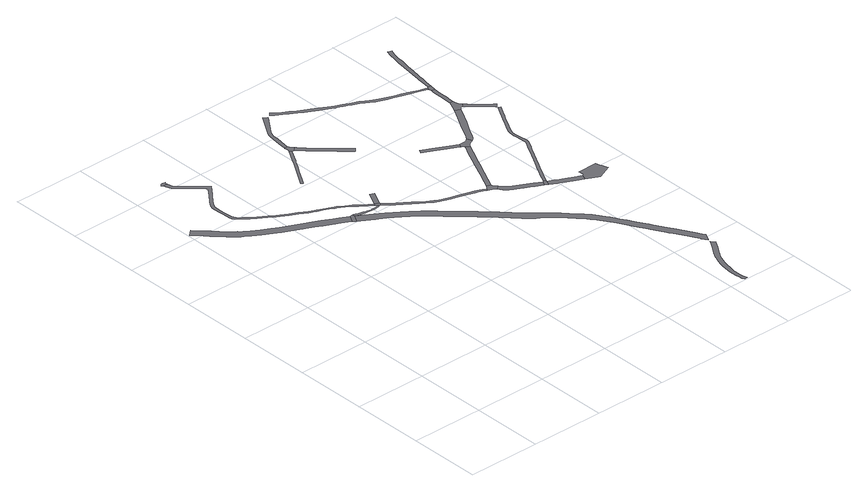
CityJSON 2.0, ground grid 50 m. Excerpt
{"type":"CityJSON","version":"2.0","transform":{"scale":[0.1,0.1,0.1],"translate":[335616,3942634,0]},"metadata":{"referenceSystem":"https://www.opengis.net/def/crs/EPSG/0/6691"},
"CityObjects":{
"road1":{"type":"Road","attributes":{"RoadStructureAttribute.sectionType":"1"},"geometry":[{"type":"MultiSurface","lod":"1","boundaries":[[[0,1,2,3,4,5,6,7,8,9,10,11,12,13,14,15,16,17,18,19,20,21,22,23,24,25,26,27,28,29,30,31,32,33,34,35,36,37,38,39,40,41,42,43,44,45]]]}]},
"road2":{"type":"Road","geometry":[{"type":"MultiSurface","lod":"1","boundaries":[[[46,47,48,49,50,51,52,53]]]}]},
"road3":{"type":"Road","attributes":{"RoadStructureAttribute.sectionType":"1"},"geometry":[{"type":"MultiSurface","lod":"1","boundaries":[[[54,55,56,57,58,59,60,61,62,63,64,65,66,67,68,69,70,71,72,73,74,75,76,77,78,79,80,81,82,83,84,85,86,87,88,89,48,47,90,91,92,93,94,95,96,97,98,99,100,101,102,103,104,105,106,107,108,109,110,111,112,113,114,115,116,117,118,119,120,121,122,123,124,125,126,127,128,129,130]]]}]},
"road4":{"type":"Road","geometry":[{"type":"MultiSurface","lod":"1","boundaries":[[[131,0,45,132,133,134]]]}]},
"road5":{"type":"Road","attributes":{"RoadStructureAttribute.sectionType":"1"},"geometry":[{"type":"MultiSurface","lod":"1","boundaries":[[[135,136,137,138,139,140,141,142,143,144,145,146,147,148,149,150,151,152,153,154,155,131,134]]]}]},
"road6":{"type":"Road","geometry":[{"type":"MultiSurface","lod":"1","boundaries":[[[129,145,144,156,157,158,130]]]}]},
"road7":{"type":"Road","geometry":[{"type":"MultiSurface","lod":"1","boundaries":[[[158,159,160,130]]]}]},
"road8":{"type":"Road","attributes":{"RoadStructureAttribute.sectionType":"1"},"geometry":[{"type":"MultiSurface","lod":"1","boundaries":[[[161,162,163,164,165,166,167,168,169,170,171,172,173,174,175,176]]]}]},
"road9":{"type":"Road","attributes":{"RoadStructureAttribute.sectionType":"1"},"geometry":[{"type":"MultiSurface","lod":"1","boundaries":[[[156,177,178,179,180,181,182,183,184,185,186,187,188,189,190,191,192,193,194,195,196,197,198,199,200,201,202,203,204,205,206,207,208,209,210,211,157]]]}]},
"road10":{"type":"Road","attributes":{"RoadStructureAttribute.sectionType":"1"},"geometry":[{"type":"MultiSurface","lod":"1","boundaries":[[[133,212,213,214,215,216,217,218,219,220,221,222,223,224,225,226,227,228,229,230,231,232,233,234,235,236,237,238,239,240,241,242,243,244,245,246,247,248,249,250,251,252,253,254,255,256,257,258,259,260,261,262,263,264,265,266,267,268,269,270,271,272,273,274,275,276,277,278,279,280,281,282,283,284,285,286,287,288,289,290,291,292,293,294,295,296,297,298,299,300,301,302,303,304,305,306,307,308,134]]]}]},
"road11":{"type":"Road","geometry":[{"type":"MultiSurface","lod":"1","boundaries":[[[309,310,311,312,313,314,315,176,175,316,317]]]}]},
"road12":{"type":"Road","attributes":{"RoadStructureAttribute.sectionType":"1"},"geometry":[{"type":"MultiSurface","lod":"1","boundaries":[[[316,318,319,320,321,322,323,324,325,326,327,328,329,330,331,332,333,334,317]]]}]},
"road13":{"type":"Road","attributes":{"RoadStructureAttribute.sectionType":"1"},"geometry":[{"type":"MultiSurface","lod":"1","boundaries":[[[335,336,337,338,339,340,341,342,312,311,343,344,345,346,347,348,349,350,351]]]}]},
"road14":{"type":"Road","geometry":[{"type":"MultiSurface","lod":"1","boundaries":[[[352,353,354,355,356,357,194,193,358,359,360]]]}]},
"road15":{"type":"Road","attributes":{"RoadStructureAttribute.sectionType":"1"},"geometry":[{"type":"MultiSurface","lod":"1","boundaries":[[[361,362,363,364,365,366,367,368,369,370,371,372,373,374,375,376,377,378,379,380,381,382,383,384,385,386,387,388,389,390,391,392,393,394,395,396,397,398]]]}]},
"road16":{"type":"Road","attributes":{"RoadStructureAttribute.sectionType":"1"},"geometry":[{"type":"MultiSurface","lod":"1","boundaries":[[[359,399,400,401,402,403,404,405,406,407,408,409,410,411,412,360]]]}]},
"road17":{"type":"Road","attributes":{"RoadStructureAttribute.sectionType":"1"},"geometry":[{"type":"MultiSurface","lod":"1","boundaries":[[[413,414,415,416,417,418,419,420,421,355,354,422,423,424,425,426,427,428,429,430]]]}]},
"road18":{"type":"Road","attributes":{"RoadStructureAttribute.sectionType":"1"},"geometry":[{"type":"MultiSurface","lod":"1","boundaries":[[[431,432,433,434,435,436,437,438,439]]]}]},
"road19":{"type":"Road","geometry":[{"type":"MultiSurface","lod":"1","boundaries":[[[440,407,406,441,442,443]]]}]},
"road20":{"type":"Road","attributes":{"RoadStructureAttribute.sectionType":"1"},"geometry":[{"type":"MultiSurface","lod":"1","boundaries":[[[444,445,446,447,448,449,450,451,452,453,454,442,441]]]}]},
"road21":{"type":"Road","geometry":[{"type":"MultiSurface","lod":"1","boundaries":[[[455,456,457,458,431,439,459,460,413,430,461,462,463,464,465]]]}]},
"road22":{"type":"Road","attributes":{"RoadStructureAttribute.sectionType":"1"},"geometry":[{"type":"MultiSurface","lod":"1","boundaries":[[[466,467,468,469,470,471,472,473,474,475,476,477,478,479,480,481,482,483,484,485,486,487,488,489,490,491,492,493,494,495,496,497,498,499,500,501,502,503,504,505,506,507,508,509,510,511,512,513,514,515,516]]]}]},
"road23":{"type":"Road","geometry":[{"type":"MultiSurface","lod":"1","boundaries":[[[517,518,519,520,449,448,521,522,523,524,525,526,527,528,529]]]}]},
"road24":{"type":"Road","attributes":{"RoadStructureAttribute.sectionType":"1"},"geometry":[{"type":"MultiSurface","lod":"1","boundaries":[[[530,531,532,533,534,535,536,537,538,539,540,541,542,543,544,545,546,547,548,549,550,551,552,553,554,555,556,557,558,559,560,561,562,563,564,565,566,567,568,569,570,571,572,573,440,443]]]}]},
"road25":{"type":"Road","attributes":{"RoadStructureAttribute.sectionType":"1"},"geometry":[{"type":"MultiSurface","lod":"1","boundaries":[[[574,575,576,577,578,579,580,581,582,583,584,585,586,455,465]]]}]},
"road26":{"type":"Road","geometry":[{"type":"MultiSurface","lod":"1","boundaries":[[[587,588,582,581,589,590,591,592,593,594,595]]]}]},
"road27":{"type":"Road","attributes":{"RoadStructureAttribute.sectionType":"1"},"geometry":[{"type":"MultiSurface","lod":"1","boundaries":[[[594,596,597,598,599,600,601,602,603,604,605,595]]]}]},
"road28":{"type":"Road","attributes":{"RoadStructureAttribute.sectionType":"1"},"geometry":[{"type":"MultiSurface","lod":"1","boundaries":[[[606,607,608,591,590,609,610,611,612,613]]]}]},
"road29":{"type":"Road","geometry":[{"type":"MultiSurface","lod":"1","boundaries":[[[516,515,614,601,600,615,616]]]}]},
"road30":{"type":"Road","attributes":{"RoadStructureAttribute.sectionType":"1"},"geometry":[{"type":"MultiSurface","lod":"1","boundaries":[[[615,617,618,619,620,621,622,623,624,625,626,627,628,629,630,631,632,633,634,635,636,616]]]}]}
},
"vertices":[
[847,2072,0],[790,2103,0],[740,2130,0],[736,2132,0],[690,2154,0],[643,2178,0],[593,2200,0],[579,2207,0],[509,2239,0],[462,2263,0],[415,2287,0],[358,2318,0],[308,2350,0],[272,2373,0],[253,2386,0],[246,2393,0],[226,2410,0],[198,2435,0],[166,2469,0],[163,2473,0],[134,2503,0],[106,2533,0],[50,2591,0],[9,2551,0],[65,2494,0],[92,2464,0],[122,2433,0],[158,2395,0],[188,2367,0],[218,2341,0],[225,2337,0],[240,2326,0],[277,2302,0],[329,2269,0],[389,2237,0],[435,2213,0],[485,2188,0],[517,2173,0],[554,2156,0],[568,2149,0],[618,2126,0],[664,2103,0],[714,2079,0],[735,2068,0],[762,2053,0],[820,2022,0],
[245,3063,0],[255,3055,0],[286,3059,0],[285,3068,0],[287,3074,0],[266,3080,0],[262,3077,0],[255,3078,0],
[1015,2100,0],[973,2132,0],[941,2155,0],[904,2179,0],[862,2206,0],[851,2211,0],[819,2227,0],[786,2242,0],[751,2257,0],[737,2263,0],[704,2278,0],[650,2308,0],[600,2335,0],[553,2362,0],[513,2386,0],[492,2400,0],[438,2435,0],[404,2458,0],[368,2488,0],[350,2504,0],[342,2515,0],[335,2527,0],[331,2539,0],[328,2597,0],[326,2635,0],[326,2666,0],[327,2680,0],[334,2698,0],[356,2731,0],[405,2791,0],[459,2860,0],[420,2897,0],[369,2943,0],[359,2951,0],[341,2968,0],[292,3013,0],[261,3037,0],[273,3003,0],[328,2952,0],[335,2946,0],[404,2882,0],[422,2860,0],[423,2850,0],[390,2803,0],[340,2743,0],[317,2708,0],[307,2684,0],[306,2667,0],[306,2651,0],[306,2634,0],[308,2596,0],[311,2536,0],[317,2519,0],[327,2505,0],[339,2493,0],[357,2476,0],[395,2445,0],[429,2421,0],[483,2387,0],[505,2373,0],[524,2360,0],[545,2348,0],[592,2321,0],[642,2294,0],[697,2263,0],[737,2246,0],[744,2243,0],[780,2228,0],[812,2213,0],[844,2196,0],[854,2191,0],[896,2166,0],[932,2142,0],[963,2119,0],[1006,2087,0],[1037,2065,0],[1049,2078,0],
[870,2073,0],[823,2020,0],[841,2009,0],[870,2058,0],
[874,2058,0],[904,2048,0],[932,2039,0],[944,2038,0],[960,2037,0],[987,2034,0],[1007,2034,0],[1026,2034,0],[1043,2039,0],[1054,2042,0],[1051,2053,0],[1040,2048,0],[1024,2044,0],[1007,2044,0],[988,2044,0],[963,2048,0],[946,2053,0],[937,2055,0],[909,2064,0],[889,2070,0],[878,2073,0],
[1062,2044,0],[1074,2058,0],[1076,2065,0],
[1121,2161,0],[1094,2174,0],
[1034,2800,0],[1001,2745,0],[994,2732,0],[967,2689,0],[933,2633,0],[898,2576,0],[872,2533,0],[887,2524,0],[913,2567,0],[951,2628,0],[982,2678,0],[1008,2722,0],[1017,2736,0],[1049,2791,0],[1071,2827,0],[1054,2836,0],
[1089,2021,0],[1135,1985,0],[1172,1959,0],[1213,1930,0],[1248,1903,0],[1279,1881,0],[1301,1866,0],[1321,1853,0],[1351,1838,0],[1377,1827,0],[1419,1813,0],[1464,1802,0],[1527,1783,0],[1571,1768,0],[1589,1762,0],[1618,1751,0],[1641,1741,0],[1648,1757,0],[1625,1767,0],[1608,1774,0],[1578,1785,0],[1533,1801,0],[1469,1819,0],[1424,1831,0],[1384,1844,0],[1359,1855,0],[1330,1869,0],[1311,1881,0],[1290,1896,0],[1258,1918,0],[1223,1945,0],[1183,1973,0],[1161,1989,0],[1146,2000,0],[1100,2035,0],
[890,1979,0],[941,1947,0],[958,1937,0],[997,1914,0],[1072,1864,0],[1113,1835,0],[1161,1797,0],[1195,1766,0],[1227,1736,0],[1258,1705,0],[1288,1676,0],[1327,1639,0],[1358,1611,0],[1369,1602,0],[1403,1568,0],[1433,1537,0],[1462,1509,0],[1493,1476,0],[1541,1426,0],[1587,1380,0],[1629,1340,0],[1651,1321,0],[1659,1317,0],[1672,1309,0],[1691,1296,0],[1729,1262,0],[1755,1237,0],[1759,1233,0],[1791,1200,0],[1826,1164,0],[1851,1135,0],[1880,1101,0],[1904,1069,0],[1914,1054,0],[1924,1038,0],[1946,1001,0],[1967,965,0],[1989,925,0],[2018,873,0],[2035,842,0],[2046,823,0],[2054,807,0],[2068,783,0],[2110,707,0],[2124,682,0],[2139,657,0],[2163,612,0],[2195,556,0],[2219,512,0],[2223,504,0],[2244,468,0],[2274,522,0],[2269,530,0],[2241,582,0],[2208,638,0],[2199,654,0],[2184,682,0],[2155,733,0],[2113,809,0],[2100,832,0],[2081,867,0],[2063,899,0],[2033,950,0],[2010,990,0],[1989,1027,0],[1980,1043,0],[1967,1065,0],[1945,1097,0],[1919,1133,0],[1889,1167,0],[1863,1197,0],[1827,1234,0],[1822,1239,0],[1795,1268,0],[1762,1298,0],[1726,1331,0],[1690,1364,0],[1670,1382,0],[1628,1421,0],[1584,1468,0],[1534,1517,0],[1502,1547,0],[1472,1576,0],[1442,1607,0],[1406,1642,0],[1364,1679,0],[1351,1691,0],[1326,1715,0],[1297,1744,0],[1270,1771,0],[1231,1807,0],[1198,1838,0],[1144,1881,0],[1104,1911,0],[1027,1963,0],[971,1996,0],[920,2028,0],
[1094,2863,0],[1086,2873,0],[1083,2881,0],[1060,2883,0],[1060,2881,0],[1063,2862,0],[1062,2849,0],[1081,2825,0],[1107,2849,0],
[1094,2817,0],[1135,2777,0],[1170,2742,0],[1183,2729,0],[1224,2690,0],[1270,2648,0],[1300,2620,0],[1330,2593,0],[1347,2577,0],[1367,2600,0],[1350,2615,0],[1320,2642,0],[1290,2671,0],[1245,2711,0],[1204,2750,0],[1157,2799,0],[1117,2839,0],
[1184,3214,0],[1180,3203,0],[1107,3090,0],[1095,3071,0],[1086,3050,0],[1081,3035,0],[1075,2990,0],[1063,2916,0],[1086,2912,0],[1098,2988,0],[1100,3021,0],[1103,3032,0],[1108,3046,0],[1112,3054,0],[1121,3068,0],[1207,3187,0],[1212,3194,0],
[1701,1753,0],[1695,1762,0],[1695,1770,0],[1668,1783,0],[1666,1777,0],[1652,1758,0],[1668,1728,0],[1691,1713,0],[1716,1735,0],
[2231,432,0],[2202,387,0],[2175,346,0],[2161,324,0],[2150,300,0],[2150,299,0],[2139,277,0],[2132,258,0],[2123,229,0],[2116,199,0],[2111,170,0],[2108,145,0],[2105,111,0],[2107,67,0],[2109,46,0],[2112,27,0],[2119,7,0],[2143,14,0],[2137,33,0],[2133,50,0],[2132,68,0],[2130,110,0],[2133,125,0],[2136,140,0],[2141,166,0],[2146,192,0],[2152,222,0],[2160,248,0],[2167,266,0],[2173,278,0],[2176,284,0],[2177,286,0],[2189,308,0],[2203,329,0],[2229,369,0],[2258,416,0],[2263,422,0],[2242,452,0],
[1712,1683,0],[1740,1658,0],[1763,1644,0],[1798,1626,0],[1820,1614,0],[1850,1598,0],[1878,1585,0],[1927,1558,0],[1945,1592,0],[1895,1618,0],[1838,1648,0],[1782,1677,0],[1763,1689,0],[1738,1710,0],
[1857,2178,0],[1848,2158,0],[1837,2138,0],[1824,2111,0],[1792,2047,0],[1767,1991,0],[1725,1903,0],[1696,1842,0],[1689,1827,0],[1723,1828,0],[1737,1859,0],[1753,1891,0],[1796,1978,0],[1821,2033,0],[1853,2097,0],[1864,2119,0],[1877,2144,0],[1886,2164,0],
[1852,2224,0],[1778,2260,0],[1760,2269,0],[1703,2297,0],[1634,2334,0],[1620,2304,0],[1690,2270,0],[1765,2233,0],[1839,2197,0],
[1951,1594,0],[1951,1546,0],[1964,1580,0],[1967,1586,0],
[1999,1519,0],[2007,1515,0],[2047,1494,0],[2100,1468,0],[2148,1448,0],[2164,1485,0],[2151,1490,0],[2117,1505,0],[2065,1529,0],[2018,1554,0],[2006,1560,0],
[1922,2237,0],[1909,2229,0],[1901,2224,0],[1875,2222,0],[1844,2194,0],[1855,2187,0],[1891,2175,0],[1901,2184,0],[1917,2195,0],[1923,2197,0],[1936,2203,0],
[2067,2822,0],[2021,2838,0],[1962,2859,0],[1919,2874,0],[1875,2890,0],[1831,2906,0],[1797,2920,0],[1778,2931,0],[1766,2939,0],[1755,2947,0],[1724,2964,0],[1671,2989,0],[1631,3007,0],[1588,3026,0],[1571,3035,0],[1548,3046,0],[1500,3072,0],[1458,3094,0],[1423,3114,0],[1386,3135,0],[1345,3160,0],[1311,3182,0],[1274,3205,0],[1248,3225,0],[1233,3205,0],[1259,3185,0],[1298,3161,0],[1332,3138,0],[1373,3113,0],[1410,3093,0],[1446,3072,0],[1488,3050,0],[1537,3024,0],[1577,3005,0],[1585,3002,0],[1621,2986,0],[1662,2969,0],[1674,2964,0],[1714,2945,0],[1743,2928,0],[1766,2912,0],[1787,2900,0],[1798,2896,0],[1823,2886,0],[1868,2869,0],[1913,2855,0],[1955,2842,0],[2015,2821,0],[2062,2805,0],[2119,2789,0],[2124,2806,0],
[2175,1527,0],[2175,1502,0],[2173,1490,0],[2165,1484,0],[2169,1438,0],[2223,1412,0],[2237,1406,0],[2337,1449,0],[2327,1471,0],[2320,1489,0],[2318,1494,0],[2306,1531,0],[2175,1529,0],
[2000,1651,0],[2004,1657,0],[2023,1697,0],[2048,1741,0],[2079,1798,0],[2105,1843,0],[2132,1893,0],[2151,1927,0],[2176,1973,0],[2178,1990,0],[2173,2057,0],[2171,2082,0],[2170,2095,0],[2171,2111,0],[2176,2126,0],[2190,2153,0],[2216,2201,0],[2244,2251,0],[2254,2269,0],[2278,2311,0],[2306,2361,0],[2290,2370,0],[2263,2321,0],[2242,2285,0],[2228,2260,0],[2200,2209,0],[2174,2161,0],[2160,2133,0],[2154,2115,0],[2152,2095,0],[2153,2076,0],[2155,2058,0],[2160,1990,0],[2158,1978,0],[2136,1937,0],[2116,1902,0],[2089,1852,0],[2083,1840,0],[2064,1807,0],[2031,1749,0],[2022,1733,0],[2007,1705,0],[2003,1696,0],[1984,1659,0],
[1941,2205,0],[1949,2209,0],[1958,2222,0],[1970,2240,0],[2001,2298,0],[2043,2369,0],[2103,2477,0],[2113,2496,0],[2075,2515,0],[2006,2389,0],[1995,2370,0],[1967,2316,0],[1937,2260,0],
[2095,2554,0],[2076,2516,0],[2130,2516,0],[2142,2518,0],[2160,2536,0],[2148,2549,0],[2138,2580,0],[2138,2595,0],[2113,2596,0],
[2139,2617,0],[2140,2662,0],[2141,2708,0],[2143,2743,0],[2146,2765,0],[2122,2768,0],[2119,2746,0],[2117,2709,0],[2116,2662,0],[2115,2617,0],
[2295,2414,0],[2235,2464,0],[2179,2517,0],[2163,2501,0],[2216,2451,0],[2284,2382,0],[2289,2377,0],[2311,2402,0],
[2121,2779,0],[2152,2806,0],[2131,2810,0],
[2161,2858,0],[2169,2900,0],[2170,2908,0],[2174,2937,0],[2186,3002,0],[2196,3057,0],[2207,3114,0],[2216,3164,0],[2226,3206,0],[2238,3245,0],[2212,3253,0],[2200,3213,0],[2190,3170,0],[2180,3120,0],[2169,3062,0],[2162,3006,0],[2153,2941,0],[2150,2922,0],[2147,2904,0],[2139,2862,0]
]}
